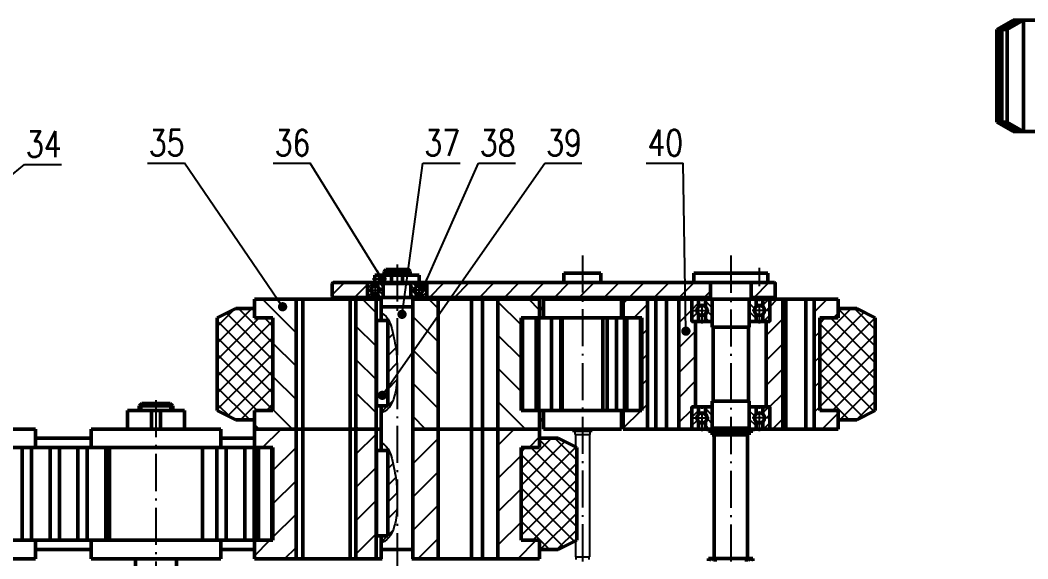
# Model space of a CAD drawing. Header units: millimetres. Extents: x -1896 to -707, y -189 to 652.
# Drawn here: x -1612.7 to -1340.9, y 146.3 to 291.5 of the extents above; entities that cross this region are included whole.
import ezdxf
from ezdxf.enums import TextEntityAlignment as Align

# ---------------------------------------------------------------- set-up
doc = ezdxf.new("R2010")
doc.units = ezdxf.units.MM
doc.header["$LTSCALE"] = 10
doc.linetypes.add('CENTER', pattern=[1.45, 1, -0.2, 0.05, -0.2])
doc.layers.add('1轮廓实线层', color=7, linetype='Continuous', lineweight=50)
for name, color, linetype in [('2细线层', 4, 'Continuous'), ('3中心线层', 1, 'CENTER'), ('5剖面线层', 2, 'Continuous'), ('6文字层', 7, 'Continuous')]:
    doc.layers.add(name, color=color, linetype=linetype)
doc.styles.add('PC_TEXTSTYLE', font='romans.shx', dxfattribs={"width": 0.8, "bigfont": 'hzfs.shx'})
doc.styles.add('TH_GBDIM', font='romans.shx', dxfattribs={"width": 0.65, "bigfont": 'gbcbig.shx'})
doc.dimstyles.new('TH_GBDIM', dxfattribs={"dimtxt": 3.5, "dimasz": 2.5, "dimexe": 2, "dimexo": 0, "dimgap": 1.5, "dimtad": 1, "dimdsep": 46, "dimtxsty": 'TH_GBDIM', "dimcen": 2.5, "dimclrd": 130, "dimclre": 130, "dimclrt": 3, "dimazin": 2, "dimtfac": 0.714286, "dimtmove": 0, "dimatfit": 3, "dimfxl": 1, "dimtolj": 1, "dimtzin": 0, "dimlwd": -1, "dimlwe": -1, "dimarcsym": 0})
pattern_1 = [(45, (-1751.8289, 277.0675), (-0.561266, 0.561266), [])]
pattern_2 = [(135, (-1751.8289, 277.0675), (-0.561266, -0.561266), [])]
pattern_3 = [(135, (-1751.829, 277.0675), (-4.49013, -4.49013), [])]
pattern_4 = [(45, (-1751.829, 277.0675), (-4.49013, 4.49013), [])]
pattern_5 = [(45, (-1751.829, 277.0675), (-3.367596, 3.367596), [])]
pattern_6 = [(45, (-1751.8289, 277.0675), (-0.3367596, 0.3367596), [])]
pattern_7 = [(45, (-1751.829, 277.0675), (-2.245064, 2.245064), []), (135, (-1751.829, 277.0675), (-2.245064, -2.245064), [])]
pattern_8 = [(135, (-1751.8289, 277.0675), (-1.122532, -1.122532), [])]
pattern_9 = [(45, (-1751.8289, 277.0675), (-1.122532, 1.122532), [])]
pattern_10 = [(135, (-1751.8289, 248.0675), (-1.122532, -1.122532), [])]
pattern_11 = [(45, (-1751.8289, 248.0675), (-1.122532, 1.122532), [])]

# ---------------------------------------------------------------- blocks, each defined once
blk = doc.blocks.new('件号-右')
at = {"layer": '6文字层'}
blk.add_line((0, 0), (-10, 0), dxfattribs=at)
at = {"layer": '6文字层', "style": 'PC_TEXTSTYLE', "width": 0.8}
blk.add_attdef('X', text='', height=7, dxfattribs=at).set_placement((-5.47, 2), align=Align.CENTER)

msp = doc.modelspace()

# ---------------------------------------------------------------- hatches: boundary and pattern name
at = {"layer": '5剖面线层'}
h = msp.add_hatch(dxfattribs=at)
h.set_pattern_fill('ANSI31', color=256, scale=1.5, style=0)
h.set_pattern_definition(pattern_5)
edge = h.paths.add_edge_path(flags=0)
edge.add_line((-1528.3015, 216.7727), (-1519.3015, 216.7727))
edge.add_arc((-1519.3015, 217.0227), 0.25, 270, 360)
edge.add_line((-1519.0515, 217.0227), (-1519.0515, 220.5227))
edge.add_arc((-1519.3015, 220.5227), 0.25, 0, 90)
edge.add_line((-1519.3015, 220.7727), (-1528.3015, 220.7727))
edge.add_arc((-1528.3015, 220.5227), 0.25, 90, 180)
edge.add_line((-1528.5515, 220.5227), (-1528.5515, 217.0227))
edge.add_arc((-1528.3015, 217.0227), 0.25, 180, 270)
h = msp.add_hatch(dxfattribs=at)
h.set_pattern_fill('ANSI31', color=256, scale=0.25)
h.set_pattern_definition(pattern_1)
h.paths.add_polyline_path([(-1517.6348, 220.7727), (-1518.9015, 220.7727, 0.41421356), (-1519.0515, 220.6227), (-1519.0515, 218.7727), (-1517.989, 218.7727, -0.21342177), (-1517.6348, 219.5646)])
h.paths.add_polyline_path([(-1517.989, 218.7727), (-1519.0515, 218.7727), (-1519.0515, 216.9227, 0.41421356), (-1518.9015, 216.7727), (-1517.6348, 216.7727), (-1517.6348, 217.9808, -0.21342177)])
h = msp.add_hatch(dxfattribs=at)
h.set_pattern_fill('ANSI31', color=256, scale=0.25, angle=90)
h.set_pattern_definition(pattern_2)
h.paths.add_polyline_path([(-1514.8015, 220.6227, 0.41421356), (-1514.9515, 220.7727), (-1516.2182, 220.7727), (-1516.2182, 219.5646, -0.21342177), (-1515.864, 218.7727), (-1514.8015, 218.7727)])
h.paths.add_polyline_path([(-1514.8015, 218.7727), (-1515.864, 218.7727, -0.21342177), (-1516.2182, 217.9808), (-1516.2182, 216.7727), (-1514.9515, 216.7727, 0.41421356), (-1514.8015, 216.9227)])
h = msp.add_hatch(dxfattribs=at)
h.set_pattern_fill('ANSI31', color=256, scale=0.25, angle=90)
h.set_pattern_definition(pattern_2)
h.paths.add_polyline_path([(-1507.3015, 220.6227, -0.41421356), (-1507.1515, 220.7727), (-1505.8848, 220.7727), (-1505.8848, 219.5646, 0.21342177), (-1506.239, 218.7727), (-1507.3015, 218.7727)])
h.paths.add_polyline_path([(-1507.3015, 218.7727), (-1506.239, 218.7727, 0.21342177), (-1505.8848, 217.9808), (-1505.8848, 216.7727), (-1507.1515, 216.7727, -0.41421356), (-1507.3015, 216.9227)])
h = msp.add_hatch(dxfattribs=at)
h.set_pattern_fill('ANSI31', color=256, scale=0.25)
h.set_pattern_definition(pattern_1)
h.paths.add_polyline_path([(-1504.4682, 220.7727), (-1503.2015, 220.7727, -0.41421356), (-1503.0515, 220.6227), (-1503.0515, 218.7727), (-1504.114, 218.7727, 0.21342177), (-1504.4682, 219.5646)])
h.paths.add_polyline_path([(-1504.114, 218.7727), (-1503.0515, 218.7727), (-1503.0515, 216.9227, -0.41421356), (-1503.2015, 216.7727), (-1504.4682, 216.7727), (-1504.4682, 217.9808, 0.21342177)])
h = msp.add_hatch(dxfattribs=at)
h.set_pattern_fill('ANSI31', color=256, scale=1.5, style=0)
h.set_pattern_definition(pattern_5)
edge = h.paths.add_edge_path(flags=0)
edge.add_line((-1502.8015, 216.7727), (-1426.8015, 216.7727))
edge.add_arc((-1426.8015, 217.0227), 0.25, 270, 360)
edge.add_line((-1426.5515, 217.0227), (-1426.5515, 220.5227))
edge.add_arc((-1426.8015, 220.5227), 0.25, 0, 90)
edge.add_line((-1426.8015, 220.7727), (-1502.8015, 220.7727))
edge.add_arc((-1502.8015, 220.5227), 0.25, 90, 180)
edge.add_line((-1503.0515, 220.5227), (-1503.0515, 217.0227))
edge.add_arc((-1502.8015, 217.0227), 0.25, 180, 270)
h = msp.add_hatch(dxfattribs=at)
h.set_pattern_fill('ANSI31', color=256, scale=1.5, style=0)
h.set_pattern_definition(pattern_5)
edge = h.paths.add_edge_path(flags=0)
edge.add_line((-1409.3015, 216.7727), (-1415.3015, 216.7727))
edge.add_arc((-1415.3015, 217.0227), 0.25, 180, 270, ccw=False)
edge.add_line((-1415.5515, 217.0227), (-1415.5515, 220.5227))
edge.add_arc((-1415.3015, 220.5227), 0.25, 450, 540, ccw=False)
edge.add_line((-1415.3015, 220.7727), (-1409.3015, 220.7727))
edge.add_arc((-1409.3015, 220.5227), 0.25, 360, 450, ccw=False)
edge.add_line((-1409.0515, 220.5227), (-1409.0515, 217.0227))
edge.add_arc((-1409.3015, 217.0227), 0.25, 270, 360, ccw=False)
h = msp.add_hatch(dxfattribs=at)
h.set_pattern_fill('ANSI31', color=256, scale=2, angle=90, style=0)
h.set_pattern_definition(pattern_3)
h.paths.add_polyline_path([(-1544.514, 211.2727), (-1544.514, 186.2727), (-1549.514, 186.2727), (-1549.514, 181.2727), (-1538.2787, 181.2727), (-1538.2787, 216.2727), (-1549.514, 216.2727), (-1549.514, 211.2727)], flags=0)
h = msp.add_hatch(dxfattribs=at)
h.set_pattern_fill('ANSI31', color=256, scale=2, angle=90)
h.set_pattern_definition(pattern_3)
h.paths.add_polyline_path([(-1516.7015, 216.2727), (-1522.1358, 216.2727), (-1522.1358, 181.2727), (-1516.7015, 181.2727)])
h = msp.add_hatch(dxfattribs=at)
h.set_pattern_fill('ANSI31', color=256, scale=2, angle=90, style=0)
h.set_pattern_definition(pattern_3)
h.paths.add_polyline_path([(-1499.9672, 181.2727), (-1499.9672, 216.2727), (-1506.8015, 216.2727), (-1506.8015, 181.2727)], flags=0)
h = msp.add_hatch(dxfattribs=at)
h.set_pattern_fill('ANSI31', color=256, scale=2, angle=90, style=0)
h.set_pattern_definition(pattern_3)
h.paths.add_polyline_path([(-1477.589, 186.2727), (-1477.589, 211.2727), (-1472.589, 211.2727), (-1472.589, 216.2727), (-1483.8243, 216.2727), (-1483.8243, 181.2727), (-1472.589, 181.2727), (-1472.589, 186.2727)], flags=0)
h = msp.add_hatch(dxfattribs=at)
h.set_pattern_fill('ANSI31', color=256, scale=1.5, style=0)
h.set_pattern_definition(pattern_5)
h.paths.add_polyline_path([(-1445.029, 186.2727), (-1445.029, 211.2727), (-1450.029, 211.2727), (-1450.029, 216.2727), (-1443.5515, 216.2727), (-1443.5515, 181.2727), (-1450.029, 181.2727), (-1450.029, 186.2727)], flags=0)
h = msp.add_hatch(dxfattribs=at)
h.set_pattern_fill('ANSI31', color=256, scale=1.5, style=0)
h.set_pattern_definition(pattern_5)
h.paths.add_polyline_path([(-1435.0515, 216.2727), (-1431.5515, 216.2727), (-1431.5515, 210.2727), (-1430.5515, 210.2727), (-1430.5515, 187.2727), (-1431.5515, 187.2727), (-1431.5515, 181.2727), (-1435.0515, 181.2727)], flags=0)
h = msp.add_hatch(dxfattribs=at)
h.set_pattern_fill('ANSI31', color=256, scale=0.5, style=0)
h.set_pattern_definition(pattern_9)
edge = h.paths.add_edge_path(flags=0)
edge.add_line((-1429.7182, 212.2546), (-1429.7182, 210.2727))
edge.add_line((-1429.7182, 210.2727), (-1431.2515, 210.2727))
edge.add_arc((-1431.2515, 210.5727), 0.3, 180, 270, ccw=False)
edge.add_line((-1431.5515, 210.5727), (-1431.5515, 215.9727))
edge.add_arc((-1431.2515, 215.9727), 0.3, 450, 540, ccw=False)
edge.add_line((-1431.2515, 216.2727), (-1429.7182, 216.2727))
edge.add_line((-1429.7182, 216.2727), (-1429.7182, 214.2908))
edge.add_arc((-1428.8015, 213.2727), 1.37, 491.997622, 588.002378)
h = msp.add_hatch(dxfattribs=at)
h.set_pattern_fill('ANSI31', color=256, scale=0.5, angle=90, style=0)
h.set_pattern_definition(pattern_8)
edge = h.paths.add_edge_path(flags=0)
edge.add_line((-1427.8848, 212.2546), (-1427.8848, 210.2727))
edge.add_line((-1427.8848, 210.2727), (-1426.3515, 210.2727))
edge.add_arc((-1426.3515, 210.5727), 0.3, 270, 360)
edge.add_line((-1426.0515, 210.5727), (-1426.0515, 215.9727))
edge.add_arc((-1426.3515, 215.9727), 0.3, 0, 90)
edge.add_line((-1426.3515, 216.2727), (-1427.8848, 216.2727))
edge.add_line((-1427.8848, 216.2727), (-1427.8848, 214.2908))
edge.add_arc((-1428.8015, 213.2727), 1.37, -48.002378, 48.002378, ccw=False)
h = msp.add_hatch(dxfattribs=at)
h.set_pattern_fill('ANSI31', color=256, scale=0.5, angle=90, style=0)
h.set_pattern_definition(pattern_8)
edge = h.paths.add_edge_path(flags=0)
edge.add_line((-1414.2182, 212.2546), (-1414.2182, 210.2727))
edge.add_line((-1414.2182, 210.2727), (-1415.7515, 210.2727))
edge.add_arc((-1415.7515, 210.5727), 0.3, 180, 270, ccw=False)
edge.add_line((-1416.0515, 210.5727), (-1416.0515, 215.9727))
edge.add_arc((-1415.7515, 215.9727), 0.3, 450, 540, ccw=False)
edge.add_line((-1415.7515, 216.2727), (-1414.2182, 216.2727))
edge.add_line((-1414.2182, 216.2727), (-1414.2182, 214.2908))
edge.add_arc((-1413.3015, 213.2727), 1.37, 491.997622, 588.002378)
h = msp.add_hatch(dxfattribs=at)
h.set_pattern_fill('ANSI31', color=256, scale=0.5, style=0)
h.set_pattern_definition(pattern_9)
edge = h.paths.add_edge_path(flags=0)
edge.add_line((-1412.3848, 212.2546), (-1412.3848, 210.2727))
edge.add_line((-1412.3848, 210.2727), (-1410.8515, 210.2727))
edge.add_arc((-1410.8515, 210.5727), 0.3, 270, 360)
edge.add_line((-1410.5515, 210.5727), (-1410.5515, 215.9727))
edge.add_arc((-1410.8515, 215.9727), 0.3, 0, 90)
edge.add_line((-1410.8515, 216.2727), (-1412.3848, 216.2727))
edge.add_line((-1412.3848, 216.2727), (-1412.3848, 214.2908))
edge.add_arc((-1413.3015, 213.2727), 1.37, -48.002378, 48.002378, ccw=False)
h = msp.add_hatch(dxfattribs=at)
h.set_pattern_fill('ANSI31', color=256, scale=1.5, style=0)
h.set_pattern_definition(pattern_5)
h.paths.add_polyline_path([(-1411.5515, 210.2727), (-1410.5515, 210.2727), (-1410.5515, 216.2727), (-1407.0515, 216.2727), (-1407.0515, 181.2727), (-1410.5515, 181.2727), (-1410.5515, 187.2727), (-1411.5515, 187.2727)], flags=0)
h = msp.add_hatch(dxfattribs=at)
h.set_pattern_fill('ANSI31', color=256, scale=1.5, style=0)
h.set_pattern_definition(pattern_5)
h.paths.add_polyline_path([(-1397.074, 211.2727), (-1397.074, 186.2727), (-1392.074, 186.2727), (-1392.074, 181.2727), (-1398.5515, 181.2727), (-1398.5515, 216.2727), (-1392.074, 216.2727), (-1392.074, 211.2727)], flags=0)
h = msp.add_hatch(dxfattribs=at)
h.set_pattern_fill('ANSI37', color=256)
h.set_pattern_definition(pattern_7)
h.paths.add_polyline_path([(-1544.514, 211.2727), (-1549.514, 211.2727), (-1549.514, 213.7727), (-1554.514, 213.7727), (-1559.514, 211.2727), (-1559.514, 186.2727), (-1554.514, 183.7727), (-1549.514, 183.7727), (-1549.514, 186.2727), (-1544.514, 186.2727)])
h = msp.add_hatch(dxfattribs=at)
h.set_pattern_fill('ANSI31', color=256)
h.set_pattern_definition([(45, (-1751.829, 277.0675), (-2.245064, 2.245064), [])])
edge = h.paths.add_edge_path()
edge.add_line((-1513.5515, 187.5227), (-1515.3015, 187.5227))
edge.add_line((-1515.3015, 187.5227), (-1515.3015, 185.6035))
edge.add_spline(control_points=[(-1515.3015, 185.6035), (-1512.8913, 186.3816), (-1511.0515, 191.7581), (-1511.0515, 196.3249), (-1511.0515, 201.6251), (-1511.7739, 205.4396), (-1513.167, 211.7063), (-1515.3015, 212.6034)], knot_values=[0.16068975, 0.16068975, 0.16068975, 0.16068975, 1.01299278, 2.01299278, 3.01299278, 4.01299278, 4.85230303, 4.85230303, 4.85230303, 4.85230303], degree=3, periodic=0)
edge.add_line((-1515.3015, 212.6034), (-1515.3015, 210.5227))
edge.add_line((-1515.3015, 210.5227), (-1513.5515, 210.5227))
edge.add_line((-1513.5515, 210.5227), (-1513.5515, 187.5227))
h = msp.add_hatch(dxfattribs=at)
h.set_pattern_fill('ANSI37', color=256)
h.set_pattern_definition(pattern_7)
h.paths.add_polyline_path([(-1382.074, 211.2727), (-1387.074, 213.7727), (-1392.074, 213.7727), (-1392.074, 211.2727), (-1397.074, 211.2727), (-1397.074, 186.2727), (-1392.074, 186.2727), (-1392.074, 183.7727), (-1387.074, 183.7727), (-1382.074, 186.2727)])
h = msp.add_hatch(dxfattribs=at)
h.set_pattern_fill('ANSI31', color=256, scale=0.5, style=0)
h.set_pattern_definition(pattern_11)
edge = h.paths.add_edge_path(flags=0)
edge.add_line((-1429.7182, 183.2546), (-1429.7182, 181.2727))
edge.add_line((-1429.7182, 181.2727), (-1431.2515, 181.2727))
edge.add_arc((-1431.2515, 181.5727), 0.3, 180, 270, ccw=False)
edge.add_line((-1431.5515, 181.5727), (-1431.5515, 186.9727))
edge.add_arc((-1431.2515, 186.9727), 0.3, 450, 540, ccw=False)
edge.add_line((-1431.2515, 187.2727), (-1429.7182, 187.2727))
edge.add_line((-1429.7182, 187.2727), (-1429.7182, 185.2908))
edge.add_arc((-1428.8015, 184.2727), 1.37, 491.997622, 588.002378)
h = msp.add_hatch(dxfattribs=at)
h.set_pattern_fill('ANSI31', color=256, scale=0.5, angle=90, style=0)
h.set_pattern_definition(pattern_10)
edge = h.paths.add_edge_path(flags=0)
edge.add_line((-1427.8848, 183.2546), (-1427.8848, 181.2727))
edge.add_line((-1427.8848, 181.2727), (-1426.3515, 181.2727))
edge.add_arc((-1426.3515, 181.5727), 0.3, 270, 360)
edge.add_line((-1426.0515, 181.5727), (-1426.0515, 186.9727))
edge.add_arc((-1426.3515, 186.9727), 0.3, 0, 90)
edge.add_line((-1426.3515, 187.2727), (-1427.8848, 187.2727))
edge.add_line((-1427.8848, 187.2727), (-1427.8848, 185.2908))
edge.add_arc((-1428.8015, 184.2727), 1.37, -48.002378, 48.002378, ccw=False)
h = msp.add_hatch(dxfattribs=at)
h.set_pattern_fill('ANSI31', color=256, scale=0.5, angle=90, style=0)
h.set_pattern_definition(pattern_10)
edge = h.paths.add_edge_path(flags=0)
edge.add_line((-1414.2182, 183.2546), (-1414.2182, 181.2727))
edge.add_line((-1414.2182, 181.2727), (-1415.7515, 181.2727))
edge.add_arc((-1415.7515, 181.5727), 0.3, 180, 270, ccw=False)
edge.add_line((-1416.0515, 181.5727), (-1416.0515, 186.9727))
edge.add_arc((-1415.7515, 186.9727), 0.3, 450, 540, ccw=False)
edge.add_line((-1415.7515, 187.2727), (-1414.2182, 187.2727))
edge.add_line((-1414.2182, 187.2727), (-1414.2182, 185.2908))
edge.add_arc((-1413.3015, 184.2727), 1.37, 491.997622, 588.002378)
h = msp.add_hatch(dxfattribs=at)
h.set_pattern_fill('ANSI31', color=256, scale=0.5, style=0)
h.set_pattern_definition(pattern_11)
edge = h.paths.add_edge_path(flags=0)
edge.add_line((-1412.3848, 183.2546), (-1412.3848, 181.2727))
edge.add_line((-1412.3848, 181.2727), (-1410.8515, 181.2727))
edge.add_arc((-1410.8515, 181.5727), 0.3, 270, 360)
edge.add_line((-1410.5515, 181.5727), (-1410.5515, 186.9727))
edge.add_arc((-1410.8515, 186.9727), 0.3, 0, 90)
edge.add_line((-1410.8515, 187.2727), (-1412.3848, 187.2727))
edge.add_line((-1412.3848, 187.2727), (-1412.3848, 185.2908))
edge.add_arc((-1413.3015, 184.2727), 1.37, -48.002378, 48.002378, ccw=False)
h = msp.add_hatch(dxfattribs=at)
h.set_pattern_fill('ANSI31', color=256, scale=2, style=0)
h.set_pattern_definition(pattern_4)
h.paths.add_polyline_path([(-1544.514, 176.2727), (-1544.514, 151.2727), (-1549.514, 151.2727), (-1549.514, 146.2727), (-1538.2787, 146.2727), (-1538.2787, 181.2727), (-1549.514, 181.2727), (-1549.514, 176.2727)], flags=0)
h = msp.add_hatch(dxfattribs=at)
h.set_pattern_fill('ANSI31', color=256, scale=2)
h.set_pattern_definition(pattern_4)
h.paths.add_polyline_path([(-1522.1358, 146.2727), (-1516.7015, 146.2727), (-1516.7015, 181.2727), (-1522.1358, 181.2727)])
h = msp.add_hatch(dxfattribs=at)
h.set_pattern_fill('ANSI31', color=256, scale=2, style=0)
h.set_pattern_definition(pattern_4)
h.paths.add_polyline_path([(-1499.9672, 146.2727), (-1499.9672, 181.2727), (-1506.8015, 181.2727), (-1506.8015, 146.2727)], flags=0)
h = msp.add_hatch(dxfattribs=at)
h.set_pattern_fill('ANSI31', color=256, scale=2, style=0)
h.set_pattern_definition(pattern_4)
h.paths.add_polyline_path([(-1477.589, 151.2727), (-1477.589, 176.2727), (-1472.589, 176.2727), (-1472.589, 181.2727), (-1483.8243, 181.2727), (-1483.8243, 146.2727), (-1472.589, 146.2727), (-1472.589, 151.2727)], flags=0)
h = msp.add_hatch(dxfattribs=at)
h.set_pattern_fill('ANSI31', color=256, scale=0.15)
h.set_pattern_definition(pattern_6)
h.paths.add_polyline_path([(-1425.8015, 181.2727), (-1426.3515, 181.2727), (-1427.0165, 181.2727), (-1427.0165, 180.7227), (-1425.8015, 180.7227)])
h = msp.add_hatch(dxfattribs=at)
h.set_pattern_fill('ANSI31', color=256, scale=0.15)
h.set_pattern_definition(pattern_6)
h.paths.add_polyline_path([(-1416.3015, 180.7227), (-1416.3015, 181.2727), (-1415.7515, 181.2727), (-1415.0865, 181.2727), (-1415.0865, 180.7227)])
h = msp.add_hatch(dxfattribs=at)
h.set_pattern_fill('ANSI31', color=256)
h.set_pattern_definition([(45, (-1751.829, 242.0675), (-2.245064, 2.245064), [])])
edge = h.paths.add_edge_path()
edge.add_line((-1513.5515, 152.5227), (-1515.3015, 152.5227))
edge.add_line((-1515.3015, 152.5227), (-1515.3015, 150.6035))
edge.add_spline(control_points=[(-1515.3015, 150.6035), (-1512.8913, 151.3816), (-1511.0515, 156.7581), (-1511.0515, 161.3249), (-1511.0515, 166.6251), (-1511.7739, 170.4396), (-1513.167, 176.7063), (-1515.3015, 177.6034)], knot_values=[0.16068975, 0.16068975, 0.16068975, 0.16068975, 1.01299278, 2.01299278, 3.01299278, 4.01299278, 4.85230303, 4.85230303, 4.85230303, 4.85230303], degree=3, periodic=0)
edge.add_line((-1515.3015, 177.6034), (-1515.3015, 175.5227))
edge.add_line((-1515.3015, 175.5227), (-1513.5515, 175.5227))
edge.add_line((-1513.5515, 175.5227), (-1513.5515, 152.5227))
h = msp.add_hatch(dxfattribs=at)
h.set_pattern_fill('ANSI37', color=256)
h.set_pattern_definition([(45, (-1751.829, 242.0675), (-2.245064, 2.245064), []), (135, (-1751.829, 242.0675), (-2.245064, -2.245064), [])])
h.paths.add_polyline_path([(-1477.589, 176.2727), (-1472.589, 176.2727), (-1472.589, 178.7727), (-1467.589, 178.7727), (-1462.589, 176.2727), (-1462.589, 151.2727), (-1467.589, 148.7727), (-1472.589, 148.7727), (-1472.589, 151.2727), (-1477.589, 151.2727)])
h = msp.add_hatch(dxfattribs=at)
h.set_pattern_fill('ANSI31', color=256, scale=0.15, angle=90)
h.set_pattern_definition([(135, (-1751.8289, 277.0675), (-0.3367596, -0.3367596), [])])
h.paths.add_polyline_path([(-1416.8015, 146.3227), (-1415.0865, 146.3227), (-1415.0865, 145.7727), (-1416.8015, 145.7727)])
h.paths.add_polyline_path([(-1427.0165, 146.3227), (-1425.3015, 146.3227), (-1425.3015, 145.7727), (-1427.0165, 145.7727)])

# ---------------------------------------------------------------- linework, layer by layer
at = {"layer": '1轮廓实线层'}
for p, q in [((-1344.8692, 291.5431), (-1349.2716, 289.0431)), ((-1343.7081, 291.5431), (-1347.9224, 289.0431)), ((-1342.1091, 291.5431), (-1346.546, 289.0431)), ((-1191.3551, 291.5431), (-1344.8692, 291.5431)), ((-1342.1091, 291.5431), (-1342.1091, 261.5431)), ((-1342.1091, 291.5431), (-1342.1091, 261.5431)), ((-1349.2716, 289.0431), (-1348.5271, 289.0431)), ((-1349.2716, 289.0431), (-1349.2716, 264.0431)), ((-1345.6806, 290.373), (-1348.5271, 289.0431)), ((-1348.5271, 289.0431), (-1348.5271, 264.0431)), ((-1346.546, 289.0431), (-1347.9224, 289.0431)), ((-1347.9224, 289.0431), (-1347.9224, 264.0431)), ((-1346.546, 289.0431), (-1346.546, 264.0431)), ((-1349.2716, 264.0431), (-1348.5271, 264.0431)), ((-1344.8692, 261.5431), (-1349.2716, 264.0431)), ((-1345.6806, 262.7132), (-1348.5271, 264.0431)), ((-1346.546, 264.0431), (-1347.9224, 264.0431)), ((-1343.7081, 261.5431), (-1347.9224, 264.0431)), ((-1342.1091, 261.5431), (-1346.546, 264.0431)), ((-1176.8701, 261.5431), (-1344.8692, 261.5431)), ((-1514.5515, 223.7727), (-1514.0515, 224.2727)), ((-1514.5515, 222.7727), (-1514.5515, 223.7727)), ((-1514.5515, 223.7727), (-1507.5515, 223.7727)), ((-1514.0515, 224.2727), (-1508.0515, 224.2727)), ((-1508.0515, 224.2727), (-1507.5515, 223.7727)), ((-1507.5515, 222.7727), (-1507.5515, 223.7727)), ((-1466.0515, 220.7727), (-1466.0515, 223.2727)), ((-1456.0515, 223.2727), (-1466.0515, 223.2727)), ((-1456.0515, 223.2727), (-1456.0515, 220.7727)), ((-1431.0515, 223.2727), (-1431.0515, 220.7727)), ((-1411.0515, 223.2727), (-1431.0515, 223.2727)), ((-1411.0515, 220.7727), (-1411.0515, 223.2727)), ((-1528.5515, 217.0227), (-1528.5515, 220.5227)), ((-1528.3015, 220.7727), (-1519.3015, 220.7727)), ((-1519.3015, 220.7727), (-1518.9015, 220.7727)), ((-1519.0515, 216.9227), (-1519.0515, 220.6227)), ((-1519.0515, 217.0227), (-1519.0515, 220.5227)), ((-1518.9015, 220.7727), (-1517.6348, 220.7727)), ((-1517.6348, 220.7727), (-1517.6348, 219.5646)), ((-1517.6348, 220.7727), (-1516.2182, 220.7727)), ((-1517.0515, 222.7727), (-1505.0515, 222.7727)), ((-1517.0515, 222.7727), (-1517.0515, 220.7727)), ((-1516.2182, 219.5646), (-1516.2182, 220.7727)), ((-1516.2182, 220.7727), (-1507.1515, 220.7727)), ((-1514.8015, 220.6227), (-1514.8015, 216.7727)), ((-1514.8015, 220.5227), (-1511.0515, 220.5227)), ((-1514.5515, 220.5227), (-1514.5515, 220.7727)), ((-1512.5515, 222.7727), (-1512.5515, 220.7727)), ((-1511.0515, 220.5227), (-1507.3015, 220.5227)), ((-1509.5515, 222.7727), (-1509.5515, 220.7727)), ((-1507.5515, 220.5227), (-1507.5515, 220.7727)), ((-1507.3015, 216.7727), (-1507.3015, 220.6227)), ((-1507.1515, 220.7727), (-1505.8848, 220.7727)), ((-1505.8848, 220.7727), (-1504.4682, 220.7727)), ((-1505.8848, 219.5646), (-1505.8848, 220.7727)), ((-1505.0515, 222.7727), (-1505.0515, 220.7727)), ((-1504.4682, 220.7727), (-1503.2015, 220.7727)), ((-1504.4682, 220.7727), (-1504.4682, 219.5646)), ((-1503.2015, 220.7727), (-1502.8015, 220.7727)), ((-1503.0515, 220.6227), (-1503.0515, 216.9227)), ((-1503.0515, 220.5227), (-1503.0515, 217.0227)), ((-1502.8015, 220.7727), (-1426.8015, 220.7727)), ((-1431.0515, 220.7727), (-1426.5515, 220.7727)), ((-1426.5515, 220.7727), (-1426.5515, 216.2727)), ((-1426.5515, 220.7727), (-1411.0515, 220.7727)), ((-1426.5515, 220.5227), (-1426.5515, 217.0227)), ((-1415.5515, 216.2727), (-1415.5515, 220.7727)), ((-1415.5515, 217.0227), (-1415.5515, 220.5227)), ((-1409.3015, 220.7727), (-1415.3015, 220.7727)), ((-1409.0515, 217.0227), (-1409.0515, 220.5227)), ((-1517.6348, 217.9808), (-1517.6348, 216.7727)), ((-1516.2182, 216.7727), (-1516.2182, 217.9808)), ((-1505.8848, 216.7727), (-1505.8848, 217.9808)), ((-1504.4682, 217.9808), (-1504.4682, 216.7727)), ((-1549.514, 211.2727), (-1549.514, 216.2727)), ((-1538.2787, 216.2727), (-1549.514, 216.2727)), ((-1538.2787, 181.2727), (-1538.2787, 216.2727)), ((-1536.4524, 216.2727), (-1538.2787, 216.2727)), ((-1536.4524, 216.2727), (-1536.4524, 181.2727)), ((-1536.4524, 216.2727), (-1523.6904, 216.2727)), ((-1528.3015, 216.7727), (-1519.3015, 216.7727)), ((-1523.6904, 216.2727), (-1523.6904, 181.2727)), ((-1523.6904, 216.2727), (-1522.1358, 216.2727)), ((-1522.1358, 181.2727), (-1522.1358, 216.2727)), ((-1515.3015, 216.2727), (-1522.1358, 216.2727)), ((-1518.9015, 216.7727), (-1519.3015, 216.7727)), ((-1517.6348, 216.7727), (-1518.9015, 216.7727)), ((-1517.6348, 216.7727), (-1516.2182, 216.7727)), ((-1516.7015, 181.2727), (-1516.7015, 216.2727)), ((-1514.9515, 216.7727), (-1516.2182, 216.7727)), ((-1515.3015, 210.5227), (-1515.3015, 216.7727)), ((-1515.3015, 216.7727), (-1507.3015, 216.7727)), ((-1507.3015, 216.7727), (-1506.8015, 216.7727)), ((-1505.8848, 216.7727), (-1507.1515, 216.7727)), ((-1506.8015, 216.7727), (-1506.8015, 146.2727)), ((-1506.8015, 216.2727), (-1506.8015, 181.2727)), ((-1499.9672, 216.2727), (-1506.8015, 216.2727)), ((-1505.8848, 216.7727), (-1504.4682, 216.7727)), ((-1503.2015, 216.7727), (-1504.4682, 216.7727)), ((-1502.8015, 216.7727), (-1503.2015, 216.7727)), ((-1502.8015, 216.7727), (-1426.8015, 216.7727)), ((-1499.9672, 216.2727), (-1499.9672, 181.2727)), ((-1490.9359, 216.2727), (-1499.9672, 216.2727)), ((-1490.9359, 216.2727), (-1490.9359, 181.2727)), ((-1490.9359, 216.2727), (-1488.0394, 216.2727)), ((-1488.0394, 216.2727), (-1488.0394, 181.2727)), ((-1483.8243, 216.2727), (-1488.0394, 216.2727)), ((-1483.8243, 216.2727), (-1483.8243, 181.2727)), ((-1472.589, 216.2727), (-1483.8243, 216.2727)), ((-1472.589, 216.2727), (-1472.589, 211.2727)), ((-1472.589, 211.2727), (-1472.589, 216.2727)), ((-1471.5515, 211.2727), (-1471.5515, 216.2727)), ((-1450.5515, 216.2727), (-1471.5515, 216.2727)), ((-1463.5515, 216.2727), (-1463.5515, 216.7727)), ((-1458.5515, 216.7727), (-1458.5515, 216.2727)), ((-1450.5515, 216.2727), (-1450.5515, 211.2727)), ((-1450.029, 216.2727), (-1450.029, 211.2727)), ((-1443.5515, 216.2727), (-1450.029, 216.2727)), ((-1443.5515, 216.2727), (-1443.5515, 181.2727)), ((-1441.2213, 216.2727), (-1443.5515, 216.2727)), ((-1441.2213, 181.2727), (-1441.2213, 216.2727)), ((-1438.3714, 216.2727), (-1441.2213, 216.2727)), ((-1438.3714, 181.2727), (-1438.3714, 216.2727)), ((-1435.0515, 216.2727), (-1438.3714, 216.2727)), ((-1435.0515, 181.2727), (-1435.0515, 216.2727)), ((-1431.5515, 216.2727), (-1435.0515, 216.2727)), ((-1431.5515, 216.2727), (-1431.5515, 210.2727)), ((-1431.2515, 216.2727), (-1431.5515, 216.2727)), ((-1431.5515, 215.9727), (-1431.5515, 210.5727)), ((-1429.7182, 216.2727), (-1431.2515, 216.2727)), ((-1427.8848, 216.2727), (-1429.7182, 216.2727)), ((-1429.7182, 216.2727), (-1429.7182, 214.2908)), ((-1426.3515, 216.2727), (-1427.8848, 216.2727)), ((-1427.8848, 214.2908), (-1427.8848, 216.2727)), ((-1426.8015, 216.7727), (-1426.5515, 216.7727)), ((-1426.5515, 216.2727), (-1426.0515, 216.2727)), ((-1426.0515, 216.2727), (-1426.0515, 208.7727)), ((-1426.0515, 216.2727), (-1415.5515, 216.2727)), ((-1426.0515, 210.5727), (-1426.0515, 215.9727)), ((-1416.0515, 208.7727), (-1416.0515, 216.2727)), ((-1416.0515, 215.9727), (-1416.0515, 210.5727)), ((-1414.2182, 216.2727), (-1415.7515, 216.2727)), ((-1415.5515, 216.7727), (-1415.3015, 216.7727)), ((-1409.3015, 216.7727), (-1415.3015, 216.7727)), ((-1412.3848, 216.2727), (-1414.2182, 216.2727)), ((-1414.2182, 214.2908), (-1414.2182, 216.2727)), ((-1412.3848, 216.2727), (-1412.3848, 214.2908)), ((-1410.8515, 216.2727), (-1412.3848, 216.2727)), ((-1410.5515, 216.2727), (-1410.8515, 216.2727)), ((-1410.5515, 210.2727), (-1410.5515, 216.2727)), ((-1407.0515, 216.2727), (-1410.5515, 216.2727)), ((-1410.5515, 210.5727), (-1410.5515, 215.9727)), ((-1407.0515, 216.2727), (-1407.0515, 181.2727)), ((-1406.234, 216.2727), (-1407.0515, 216.2727)), ((-1406.234, 181.2727), (-1406.234, 216.2727)), ((-1400.8526, 216.2727), (-1406.234, 216.2727)), ((-1400.8526, 181.2727), (-1400.8526, 216.2727)), ((-1398.5728, 216.2727), (-1400.8526, 216.2727)), ((-1398.5728, 181.2727), (-1398.5728, 216.2727)), ((-1398.5515, 216.2727), (-1398.5728, 216.2727)), ((-1398.5515, 181.2727), (-1398.5515, 216.2727)), ((-1392.074, 216.2727), (-1398.5515, 216.2727)), ((-1392.074, 211.2727), (-1392.074, 216.2727)), ((-1559.514, 211.2727), (-1554.514, 213.7727)), ((-1549.514, 213.7727), (-1554.514, 213.7727)), ((-1515.3015, 214.2727), (-1506.8015, 214.2727)), ((-1471.5515, 213.7727), (-1472.589, 213.7727)), ((-1450.029, 213.7727), (-1450.5515, 213.7727)), ((-1429.7182, 212.2546), (-1429.7182, 210.2727)), ((-1427.8848, 210.2727), (-1427.8848, 212.2546)), ((-1414.2182, 210.2727), (-1414.2182, 212.2546)), ((-1412.3848, 212.2546), (-1412.3848, 210.2727)), ((-1392.074, 213.7727), (-1387.074, 213.7727)), ((-1382.074, 211.2727), (-1387.074, 213.7727)), ((-1559.514, 186.2727), (-1559.514, 211.2727)), ((-1544.514, 211.2727), (-1549.514, 211.2727)), ((-1544.514, 186.2727), (-1544.514, 211.2727)), ((-1516.5515, 187.5227), (-1516.5515, 210.5227)), ((-1516.5515, 210.5227), (-1513.5515, 210.5227)), ((-1513.5515, 187.5227), (-1513.5515, 210.5227)), ((-1472.589, 211.2727), (-1477.589, 211.2727)), ((-1477.589, 211.2727), (-1477.589, 186.2727)), ((-1472.589, 211.2727), (-1477.589, 211.2727)), ((-1477.589, 186.2727), (-1477.589, 211.2727)), ((-1477.1719, 186.2727), (-1477.1719, 211.2727)), ((-1473.4969, 186.2727), (-1473.4969, 211.2727)), ((-1472.8406, 211.2727), (-1472.8406, 186.2727)), ((-1450.5515, 211.2727), (-1472.589, 211.2727)), ((-1469.3595, 211.2727), (-1469.3595, 186.2727)), ((-1466.8595, 211.2727), (-1466.8595, 186.2727)), ((-1466.5515, 186.2727), (-1466.5515, 211.2727)), ((-1455.5515, 211.2727), (-1455.5515, 186.2727)), ((-1454.3595, 211.2727), (-1454.3595, 186.2727)), ((-1451.8595, 211.2727), (-1451.8595, 186.2727)), ((-1445.029, 211.2727), (-1450.5515, 211.2727)), ((-1449.7153, 186.2727), (-1449.7153, 211.2727)), ((-1449.0867, 186.2727), (-1449.0867, 211.2727)), ((-1445.4313, 186.2727), (-1445.4313, 211.2727)), ((-1445.029, 211.2727), (-1445.029, 186.2727)), ((-1430.5515, 210.2727), (-1431.5515, 210.2727)), ((-1431.2515, 210.2727), (-1429.7182, 210.2727)), ((-1430.5515, 187.2727), (-1430.5515, 210.2727)), ((-1427.8848, 210.2727), (-1429.7182, 210.2727)), ((-1427.8848, 210.2727), (-1426.3515, 210.2727)), ((-1426.3515, 210.2727), (-1426.0515, 210.2727)), ((-1416.0515, 210.2727), (-1415.7515, 210.2727)), ((-1415.7515, 210.2727), (-1414.2182, 210.2727)), ((-1412.3848, 210.2727), (-1414.2182, 210.2727)), ((-1412.3848, 210.2727), (-1410.8515, 210.2727)), ((-1411.5515, 210.2727), (-1411.5515, 187.2727)), ((-1410.5515, 210.2727), (-1411.5515, 210.2727)), ((-1392.074, 211.2727), (-1397.074, 211.2727)), ((-1397.074, 186.2727), (-1397.074, 211.2727)), ((-1382.074, 186.2727), (-1382.074, 211.2727)), ((-1426.0515, 208.7727), (-1416.0515, 208.7727)), ((-1425.8015, 208.7727), (-1425.8015, 188.7727)), ((-1416.3015, 208.7727), (-1416.3015, 188.7727)), ((-1580.5515, 187.5598), (-1579.9086, 188.2027)), ((-1580.5515, 186.2741), (-1580.5515, 187.5598)), ((-1580.5515, 187.5598), (-1571.5515, 187.5598)), ((-1579.9086, 188.2027), (-1572.1944, 188.2027)), ((-1572.1944, 188.2027), (-1571.5515, 187.5598)), ((-1571.5515, 186.2741), (-1571.5515, 187.5598)), ((-1516.5515, 187.5227), (-1513.5515, 187.5227)), ((-1515.3015, 175.5227), (-1515.3015, 187.5227)), ((-1426.0515, 188.7727), (-1426.0515, 181.2727)), ((-1416.0515, 188.7727), (-1426.0515, 188.7727)), ((-1416.0515, 181.2727), (-1416.0515, 188.7727)), ((-1583.7658, 186.2741), (-1568.3372, 186.2741)), ((-1583.7658, 186.2741), (-1583.7658, 181.2727)), ((-1577.3015, 186.2741), (-1577.3015, 181.2727)), ((-1574.8015, 186.2741), (-1574.8015, 181.2727)), ((-1568.3372, 186.2741), (-1568.3372, 181.2727)), ((-1559.514, 186.2727), (-1554.514, 183.7727)), ((-1549.514, 181.2727), (-1549.514, 186.2727)), ((-1544.514, 186.2727), (-1549.514, 186.2727)), ((-1472.589, 186.2727), (-1477.589, 186.2727)), ((-1472.589, 186.2727), (-1477.589, 186.2727)), ((-1472.589, 186.2727), (-1472.589, 181.2727)), ((-1472.589, 181.2727), (-1472.589, 186.2727)), ((-1450.029, 186.2727), (-1472.589, 186.2727)), ((-1471.5515, 181.2727), (-1471.5515, 186.2727)), ((-1450.5515, 186.2727), (-1450.5515, 181.2727)), ((-1450.029, 186.2727), (-1450.029, 181.2727)), ((-1445.029, 186.2727), (-1450.029, 186.2727)), ((-1431.5515, 181.2727), (-1431.5515, 187.2727)), ((-1431.5515, 187.2727), (-1430.5515, 187.2727)), ((-1431.5515, 186.9727), (-1431.5515, 181.5727)), ((-1429.7182, 187.2727), (-1431.2515, 187.2727)), ((-1427.8848, 187.2727), (-1429.7182, 187.2727)), ((-1429.7182, 187.2727), (-1429.7182, 185.2908)), ((-1426.3515, 187.2727), (-1427.8848, 187.2727)), ((-1427.8848, 185.2908), (-1427.8848, 187.2727)), ((-1426.0515, 187.2727), (-1426.3515, 187.2727)), ((-1426.0515, 181.5727), (-1426.0515, 186.9727)), ((-1415.7515, 187.2727), (-1416.0515, 187.2727)), ((-1416.0515, 186.9727), (-1416.0515, 181.5727)), ((-1414.2182, 187.2727), (-1415.7515, 187.2727)), ((-1412.3848, 187.2727), (-1414.2182, 187.2727)), ((-1414.2182, 185.2908), (-1414.2182, 187.2727)), ((-1410.8515, 187.2727), (-1412.3848, 187.2727)), ((-1412.3848, 187.2727), (-1412.3848, 185.2908)), ((-1411.5515, 187.2727), (-1410.5515, 187.2727)), ((-1410.5515, 187.2727), (-1410.5515, 181.2727)), ((-1410.5515, 181.5727), (-1410.5515, 186.9727)), ((-1392.074, 186.2727), (-1397.074, 186.2727)), ((-1392.074, 181.2727), (-1392.074, 186.2727)), ((-1382.074, 186.2727), (-1387.074, 183.7727)), ((-1549.514, 183.7727), (-1554.514, 183.7727)), ((-1471.5515, 183.7727), (-1472.589, 183.7727)), ((-1450.029, 183.7727), (-1450.5515, 183.7727)), ((-1429.7182, 183.2546), (-1429.7182, 181.2727)), ((-1427.8848, 181.2727), (-1427.8848, 183.2546)), ((-1414.2182, 181.2727), (-1414.2182, 183.2546)), ((-1412.3848, 183.2546), (-1412.3848, 181.2727)), ((-1387.074, 183.7727), (-1392.074, 183.7727)), ((-1608.5515, 181.2727), (-1643.5515, 181.2727)), ((-1608.5515, 176.2727), (-1608.5515, 181.2727)), ((-1593.5515, 181.2727), (-1593.5515, 176.2727)), ((-1558.7406, 181.2727), (-1593.5515, 181.2727)), ((-1558.5515, 181.2727), (-1558.7406, 181.2727)), ((-1558.5515, 176.2727), (-1558.5515, 181.2727)), ((-1538.2787, 181.2727), (-1549.514, 181.2727)), ((-1549.514, 176.2727), (-1549.514, 181.2727)), ((-1536.4524, 181.2727), (-1538.2787, 181.2727)), ((-1538.2787, 146.2727), (-1538.2787, 181.2727)), ((-1536.4524, 181.2727), (-1523.6904, 181.2727)), ((-1536.4524, 181.2727), (-1536.4524, 146.2727)), ((-1523.6904, 181.2727), (-1522.1358, 181.2727)), ((-1523.6904, 181.2727), (-1523.6904, 146.2727)), ((-1515.3015, 181.2727), (-1522.1358, 181.2727)), ((-1522.1358, 146.2727), (-1522.1358, 181.2727)), ((-1516.7015, 146.2727), (-1516.7015, 181.2727)), ((-1499.9672, 181.2727), (-1506.8015, 181.2727)), ((-1506.8015, 181.2727), (-1506.8015, 146.2727)), ((-1490.9359, 181.2727), (-1499.9672, 181.2727)), ((-1499.9672, 181.2727), (-1499.9672, 146.2727)), ((-1490.9359, 181.2727), (-1488.0394, 181.2727)), ((-1490.9359, 181.2727), (-1490.9359, 146.2727)), ((-1483.8243, 181.2727), (-1488.0394, 181.2727)), ((-1488.0394, 181.2727), (-1488.0394, 146.2727)), ((-1472.589, 181.2727), (-1483.8243, 181.2727)), ((-1483.8243, 181.2727), (-1483.8243, 146.2727)), ((-1472.589, 181.2727), (-1472.589, 176.2727)), ((-1472.589, 176.2727), (-1472.589, 181.2727)), ((-1450.5515, 181.2727), (-1471.5515, 181.2727)), ((-1463.7182, 181.2727), (-1463.7182, 180.8737)), ((-1458.3848, 181.2727), (-1458.3848, 180.8737)), ((-1443.5515, 181.2727), (-1450.029, 181.2727)), ((-1441.2213, 181.2727), (-1443.5515, 181.2727)), ((-1438.3714, 181.2727), (-1441.2213, 181.2727)), ((-1435.0515, 181.2727), (-1438.3714, 181.2727)), ((-1431.5515, 181.2727), (-1435.0515, 181.2727)), ((-1431.5515, 181.2727), (-1431.2515, 181.2727)), ((-1431.2515, 181.2727), (-1429.7182, 181.2727)), ((-1427.8848, 181.2727), (-1429.7182, 181.2727)), ((-1427.8848, 181.2727), (-1426.3515, 181.2727)), ((-1427.0165, 181.2727), (-1427.0165, 180.7227)), ((-1415.0865, 180.7227), (-1427.0165, 180.7227)), ((-1426.3515, 181.2727), (-1425.8015, 181.2727)), ((-1416.0515, 181.4727), (-1426.0515, 181.4727)), ((-1426.0515, 179.7227), (-1426.0515, 180.7227)), ((-1416.0515, 179.7227), (-1426.0515, 179.7227)), ((-1425.8015, 180.7227), (-1425.8015, 181.4727)), ((-1425.5515, 179.7227), (-1425.5515, 146.3227)), ((-1416.5515, 146.3227), (-1416.5515, 179.7227)), ((-1416.3015, 180.7227), (-1416.3015, 181.4727)), ((-1416.3015, 181.2727), (-1415.7515, 181.2727)), ((-1416.0515, 179.7227), (-1416.0515, 180.7227)), ((-1415.7515, 181.2727), (-1414.2182, 181.2727)), ((-1415.0865, 181.2727), (-1415.0865, 180.7227)), ((-1412.3848, 181.2727), (-1414.2182, 181.2727)), ((-1412.3848, 181.2727), (-1410.8515, 181.2727)), ((-1410.8515, 181.2727), (-1410.5515, 181.2727)), ((-1407.0515, 181.2727), (-1410.5515, 181.2727)), ((-1406.234, 181.2727), (-1407.0515, 181.2727)), ((-1400.8526, 181.2727), (-1406.234, 181.2727)), ((-1398.5728, 181.2727), (-1400.8526, 181.2727)), ((-1398.5515, 181.2727), (-1398.5728, 181.2727)), ((-1392.074, 181.2727), (-1398.5515, 181.2727)), ((-1608.5515, 178.7727), (-1593.5515, 178.7727)), ((-1558.5515, 178.7727), (-1549.514, 178.7727)), ((-1472.589, 178.7727), (-1467.589, 178.7727)), ((-1462.589, 176.2727), (-1467.589, 178.7727)), ((-1608.5515, 176.2727), (-1643.5515, 176.2727)), ((-1612.1128, 176.2727), (-1612.1128, 151.2727)), ((-1609.6128, 176.2727), (-1609.6128, 151.2727)), ((-1593.5515, 176.2727), (-1608.5515, 176.2727)), ((-1604.6128, 176.2727), (-1604.6128, 151.2727)), ((-1602.1128, 176.2727), (-1602.1128, 151.2727)), ((-1597.1128, 176.2727), (-1597.1128, 151.2727)), ((-1594.6128, 176.2727), (-1594.6128, 151.2727)), ((-1558.7406, 176.2727), (-1593.5515, 176.2727)), ((-1589.6128, 176.2727), (-1589.6128, 151.2727)), ((-1588.5515, 176.2727), (-1588.5515, 151.2727)), ((-1563.5515, 151.2727), (-1563.5515, 176.2727)), ((-1559.6128, 176.2727), (-1559.6128, 151.2727)), ((-1558.5515, 176.2727), (-1558.7406, 176.2727)), ((-1549.514, 176.2727), (-1558.5515, 176.2727)), ((-1557.1128, 176.2727), (-1557.1128, 151.2727)), ((-1552.1128, 176.2727), (-1552.1128, 151.2727)), ((-1549.6128, 176.2727), (-1549.6128, 151.2727)), ((-1544.514, 176.2727), (-1549.514, 176.2727)), ((-1548.9676, 176.2727), (-1548.9676, 151.2727)), ((-1548.3678, 176.2727), (-1548.3678, 151.2727)), ((-1544.7947, 176.2727), (-1544.7947, 151.2727)), ((-1544.514, 151.2727), (-1544.514, 176.2727)), ((-1516.5515, 152.5227), (-1516.5515, 175.5227)), ((-1516.5515, 175.5227), (-1513.5515, 175.5227)), ((-1513.5515, 152.5227), (-1513.5515, 175.5227)), ((-1472.589, 176.2727), (-1477.589, 176.2727)), ((-1477.589, 176.2727), (-1477.589, 151.2727)), ((-1472.589, 176.2727), (-1477.589, 176.2727)), ((-1477.589, 151.2727), (-1477.589, 176.2727)), ((-1477.589, 176.2727), (-1472.589, 176.2727)), ((-1477.589, 176.2727), (-1477.589, 151.2727)), ((-1477.589, 176.2727), (-1472.589, 176.2727)), ((-1477.589, 176.2727), (-1477.589, 151.2727)), ((-1462.589, 151.2727), (-1462.589, 176.2727)), ((-1516.5515, 152.5227), (-1513.5515, 152.5227)), ((-1515.3015, 146.2727), (-1515.3015, 152.5227)), ((-1608.5515, 151.2727), (-1643.5515, 151.2727)), ((-1608.5515, 146.2727), (-1608.5515, 151.2727)), ((-1593.5515, 151.2727), (-1608.5515, 151.2727)), ((-1593.5515, 151.2727), (-1593.5515, 146.2727)), ((-1558.7406, 151.2727), (-1593.5515, 151.2727)), ((-1558.5515, 151.2727), (-1558.7406, 151.2727)), ((-1558.5515, 146.2727), (-1558.5515, 151.2727)), ((-1549.514, 151.2727), (-1558.5515, 151.2727)), ((-1549.514, 146.2727), (-1549.514, 151.2727)), ((-1544.514, 151.2727), (-1549.514, 151.2727)), ((-1472.589, 151.2727), (-1477.589, 151.2727)), ((-1472.589, 151.2727), (-1477.589, 151.2727)), ((-1477.589, 151.2727), (-1472.589, 151.2727)), ((-1477.589, 151.2727), (-1472.589, 151.2727)), ((-1472.589, 151.2727), (-1472.589, 146.2727)), ((-1472.589, 146.2727), (-1472.589, 151.2727)), ((-1462.589, 151.2727), (-1467.589, 148.7727)), ((-1608.5515, 148.7727), (-1593.5515, 148.7727)), ((-1558.5515, 148.7727), (-1549.514, 148.7727)), ((-1506.8015, 148.7727), (-1515.3015, 148.7727)), ((-1472.589, 148.7727), (-1467.589, 148.7727)), ((-1608.5515, 146.2727), (-1643.5515, 146.2727)), ((-1558.7406, 146.2727), (-1593.5515, 146.2727)), ((-1581.5515, 146.2727), (-1581.5515, 141.0227)), ((-1570.5515, 141.0227), (-1570.5515, 146.2727)), ((-1558.5515, 146.2727), (-1558.7406, 146.2727)), ((-1538.2787, 146.2727), (-1549.514, 146.2727)), ((-1536.4524, 146.2727), (-1538.2787, 146.2727)), ((-1536.4524, 146.2727), (-1523.6904, 146.2727)), ((-1523.6904, 146.2727), (-1522.1358, 146.2727)), ((-1515.3015, 146.2727), (-1522.1358, 146.2727)), ((-1515.0515, 146.2727), (-1515.3015, 146.2727)), ((-1507.0515, 146.2727), (-1506.8015, 146.2727)), ((-1499.9672, 146.2727), (-1506.8015, 146.2727)), ((-1490.9359, 146.2727), (-1499.9672, 146.2727)), ((-1490.9359, 146.2727), (-1488.0394, 146.2727)), ((-1483.8243, 146.2727), (-1488.0394, 146.2727)), ((-1472.589, 146.2727), (-1483.8243, 146.2727)), ((-1415.0865, 146.3227), (-1427.0165, 146.3227)), ((-1427.0165, 145.7727), (-1427.0165, 146.3227)), ((-1425.3015, 146.3227), (-1425.3015, 145.5727)), ((-1416.8015, 146.3227), (-1416.8015, 145.5727)), ((-1415.0865, 145.7727), (-1415.0865, 146.3227))]:
    msp.add_line(p, q, dxfattribs=at)
at = {"layer": '1轮廓实线层', "color": 7, "linetype": 'Continuous', "lineweight": 25}
for p, q in [((-1463.7182, 181.2727), (-1458.4024, 181.2727)), ((-1463.028, 179.7727), (-1463.028, 180.8737)), ((-1463.028, 179.7727), (-1459.075, 179.7727)), ((-1462.9265, 179.7727), (-1462.9265, 176.4414)), ((-1459.1765, 179.7727), (-1459.1765, 146.7727)), ((-1459.075, 180.8737), (-1459.075, 179.7727)), ((-1458.4024, 181.2727), (-1458.3848, 181.2727)), ((-1458.3848, 181.2727), (-1458.4024, 181.2727)), ((-1462.9265, 151.1039), (-1462.9265, 146.7727)), ((-1462.9265, 146.7727), (-1459.1765, 146.7727)), ((-1462.8015, 146.7727), (-1462.8015, 146.1245)), ((-1459.3015, 146.7727), (-1459.3015, 146.1245))]:
    msp.add_line(p, q, dxfattribs=at)
at = {"layer": '1轮廓实线层', "ltscale": 0.3}
msp.add_line((-1463.7182, 180.8737), (-1458.3848, 180.8737), dxfattribs=at)
at = {"layer": '1轮廓实线层'}
for centre, radius in [((-1516.9265, 218.7727), 1.0625), ((-1505.1765, 218.7727), 1.0625), ((-1428.8015, 213.2727), 1.37), ((-1413.3015, 213.2727), 1.37), ((-1428.8015, 184.2727), 1.37), ((-1413.3015, 184.2727), 1.37)]:
    msp.add_circle(centre, radius, dxfattribs=at)
for centre, radius, start, end in [((-1528.3015, 220.5227), 0.25, 90, 180), ((-1519.3015, 220.5227), 0.25, 0, 90), ((-1518.9015, 220.6227), 0.15, 90, 180), ((-1514.9515, 220.6227), 0.15, 0, 90), ((-1507.1515, 220.6227), 0.15, 90, 180), ((-1503.2015, 220.6227), 0.15, 0, 90), ((-1502.8015, 220.5227), 0.25, 90, 180), ((-1426.8015, 220.5227), 0.25, 0, 90), ((-1415.3015, 220.5227), 0.25, 90, 180), ((-1409.3015, 220.5227), 0.25, 0, 90), ((-1528.3015, 217.0227), 0.25, 180, 270), ((-1519.3015, 217.0227), 0.25, 270, 0), ((-1518.9015, 216.9227), 0.15, 180, 270), ((-1514.9515, 216.9227), 0.15, 270, 0), ((-1507.1515, 216.9227), 0.15, 180, 270), ((-1503.2015, 216.9227), 0.15, 270, 0), ((-1502.8015, 217.0227), 0.25, 180, 270), ((-1431.2515, 215.9727), 0.3, 90, 180), ((-1426.8015, 217.0227), 0.25, 270, 0), ((-1426.3515, 215.9727), 0.3, 0, 90), ((-1415.7515, 215.9727), 0.3, 90, 180), ((-1415.3015, 217.0227), 0.25, 180, 270), ((-1410.8515, 215.9727), 0.3, 0, 90), ((-1409.3015, 217.0227), 0.25, 270, 0), ((-1431.2515, 210.5727), 0.3, 180, 270), ((-1426.3515, 210.5727), 0.3, 270, 0), ((-1415.7515, 210.5727), 0.3, 180, 270), ((-1410.8515, 210.5727), 0.3, 270, 0), ((-1431.2515, 186.9727), 0.3, 90, 180), ((-1426.3515, 186.9727), 0.3, 0, 90), ((-1415.7515, 186.9727), 0.3, 90, 180), ((-1410.8515, 186.9727), 0.3, 0, 90), ((-1431.2515, 181.5727), 0.3, 180, 270), ((-1426.3515, 181.5727), 0.3, 270, 0), ((-1415.7515, 181.5727), 0.3, 180, 270), ((-1410.8515, 181.5727), 0.3, 270, 0)]:
    msp.add_arc(centre, radius, start, end, dxfattribs=at)
at = {"layer": '2细线层'}
for p, q in [((-1514.0515, 222.7727), (-1514.0515, 224.2727)), ((-1508.0515, 222.7727), (-1508.0515, 224.2727)), ((-1514.0515, 220.5227), (-1514.0515, 220.7727)), ((-1508.0515, 220.5227), (-1508.0515, 220.7727)), ((-1579.9086, 186.2741), (-1579.9086, 188.2027)), ((-1572.1944, 186.2741), (-1572.1944, 188.2027))]:
    msp.add_line(p, q, dxfattribs=at)
for points in [[(-1515.3015, 212.6034), (-1513.167, 211.7063), (-1511.7739, 205.4396), (-1511.0515, 201.6251), (-1511.0515, 196.3249), (-1511.0515, 191.7581), (-1512.8913, 186.3816), (-1515.3015, 185.6035)], [(-1515.3015, 177.6034), (-1513.167, 176.7063), (-1511.7739, 170.4396), (-1511.0515, 166.6251), (-1511.0515, 161.3249), (-1511.0515, 156.7581), (-1512.8913, 151.3816), (-1515.3015, 150.6035)]]:
    msp.add_open_spline(points, degree=3, knots=[0.16068975, 0.16068975, 0.16068975, 0.16068975, 1, 2, 3, 4, 4.85230303, 4.85230303, 4.85230303, 4.85230303], dxfattribs=at)
at = {"layer": '3中心线层'}
for p, q in [((-1511.0515, 225.6761), (-1511.0515, -81.224)), ((-1461.0515, 228.082), (-1461.0515, 136.8214)), ((-1421.0515, 228.0329), (-1421.0515, 127.3805)), ((-1576.0515, 189.0519), (-1576.0515, 135.5213))]:
    msp.add_line(p, q, dxfattribs=at)
at = {"layer": '3中心线层', "ltscale": 0.5}
for p, q in [((-1413.2997, 219.8362), (-1413.2997, 224.7078)), ((-1517.6916, 221.7727), (-1513.9985, 221.7727)), ((-1516.9265, 220.7727), (-1516.9265, 216.5033)), ((-1505.1765, 220.7727), (-1505.1765, 216.5033)), ((-1519.0515, 218.7727), (-1514.4708, 218.7727)), ((-1503.0515, 218.7727), (-1507.6322, 218.7727)), ((-1428.7653, 209.7289), (-1428.7653, 216.7727)), ((-1413.3377, 209.7289), (-1413.3377, 216.7727)), ((-1431.8491, 213.2727), (-1425.6815, 213.2727)), ((-1410.2539, 213.2727), (-1416.4215, 213.2727)), ((-1428.7653, 180.7289), (-1428.7653, 187.7727)), ((-1413.3377, 180.7289), (-1413.3377, 187.7727)), ((-1431.8491, 184.2727), (-1425.6815, 184.2727)), ((-1410.2539, 184.2727), (-1416.4215, 184.2727))]:
    msp.add_line(p, q, dxfattribs=at)

# ---------------------------------------------------------------- block references
at = {"layer": '6文字层'}
ref = msp.add_blockref('件号-右', (-1611.5415, 252.6039), dxfattribs=dict(at, xscale=-1))
ref.add_attrib('X', '34', dxfattribs={"height": 7, "style": 'PC_TEXTSTYLE', "width": 0.8}).set_placement((-1601.5415, 254.6039), align=Align.RIGHT)
ref = msp.add_blockref('件号-右', (-1578.3768, 252.9364), dxfattribs=dict(at, xscale=-1))
ref.add_attrib('X', '35', dxfattribs={"height": 7, "style": 'PC_TEXTSTYLE', "width": 0.8}).set_placement((-1568.3768, 254.9364), align=Align.RIGHT)
ref = msp.add_blockref('件号-右', (-1544.4399, 252.9364), dxfattribs=dict(at, xscale=-1))
ref.add_attrib('X', '36', dxfattribs={"height": 7, "style": 'PC_TEXTSTYLE', "width": 0.8}).set_placement((-1534.4399, 254.9364), align=Align.RIGHT)
ref = msp.add_blockref('件号-右', (-1504.0648, 252.9364), dxfattribs=dict(at, xscale=-1))
ref.add_attrib('X', '37', dxfattribs={"height": 7, "style": 'PC_TEXTSTYLE', "width": 0.8}).set_placement((-1494.0648, 254.9364), align=Align.RIGHT)
ref = msp.add_blockref('件号-右', (-1489.1127, 252.9364), dxfattribs=dict(at, xscale=-1))
ref.add_attrib('X', '38', dxfattribs={"height": 7, "style": 'PC_TEXTSTYLE', "width": 0.8}).set_placement((-1479.1127, 254.9364), align=Align.RIGHT)
ref = msp.add_blockref('件号-右', (-1471.2157, 252.9364), dxfattribs=dict(at, xscale=-1))
ref.add_attrib('X', '39', dxfattribs={"height": 7, "style": 'PC_TEXTSTYLE', "width": 0.8}).set_placement((-1461.2157, 254.9364), align=Align.RIGHT)
ref = msp.add_blockref('件号-右', (-1443.9009, 252.9364), dxfattribs=dict(at, xscale=-1))
ref.add_attrib('X', '40', dxfattribs={"height": 7, "style": 'PC_TEXTSTYLE', "width": 0.8}).set_placement((-1433.9009, 254.9364), align=Align.RIGHT)

# ---------------------------------------------------------------- leaders
for points in [[(-1541.9112, 214.2572), (-1568.3768, 252.9364)], [(-1515.1165, 221.7727), (-1534.4399, 252.9364)], [(-1515.0221, 190.3657), (-1471.2157, 252.9364)], [(-1509.7036, 212.2152), (-1504.0648, 252.9364)], [(-1503.9202, 219.558), (-1489.1127, 252.9364)], [(-1433.1463, 207.6717), (-1433.9009, 252.9364)], [(-1659.413, 213.4548), (-1611.5415, 252.6039)]]:
    msp.add_leader(points, dimstyle='TH_GBDIM', override={"dimgap": 1.5, "dimtad": 0, "dimldrblk": 'Dot'}, dxfattribs=at)

doc.saveas('drawing.dxf')
